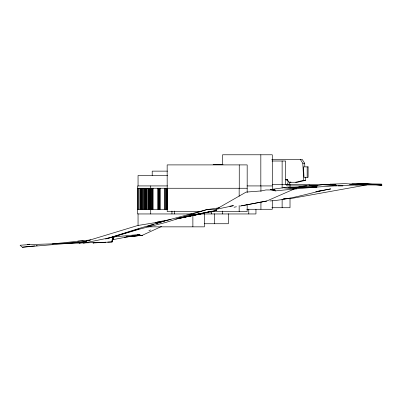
<?xml version="1.0" encoding="UTF-8"?>
<svg xmlns="http://www.w3.org/2000/svg" width="402" height="402" viewBox="0 0 402 402"><rect width="100%" height="100%" fill="white"/><g stroke="black" fill="none" stroke-linecap="round" stroke-linejoin="round"><path stroke-width="0.6" d="M272.295 200.673L272.29 209.281L246.733 209.281M272.295 189.613L272.295 154.78L222.537 154.78L222.537 164.745M112.379 238.818L112.62 236.999L112.258 242.044L27.577 244.632L29.552 244.205L28.019 244.667L20.1 245.255L22.351 247.22L84.33 241.994M107.701 242.11L111.972 241.853L112.233 239.522M112.364 238.351L112.495 237.185L139.685 229.095L165.679 222.482L206.638 209.668L219.437 207.764M111.972 241.853L112.218 240.034M112.133 237.054L113.987 236.748L113.409 239.567L112.173 239.667M113.987 236.748L113.409 239.567L140.012 234.451L113.902 236.909M105.545 239.034L138.248 228.688L165.91 220.618L206.638 209.668L215.944 209.367L246.13 192.091L261.491 190.915L265.908 189.955L274.988 189.965L275.244 190.92C310.666 187.292 346.258 184.071 381.9 185.136L381.649 184.071L367.036 183.85L349.338 184.322M161.534 226.472L142.343 235.286L124.429 237.215M241.446 205.839L266.752 201.01L294.646 188.809M296.922 187.814L299.199 186.819L309.063 185.141L316.515 186.041L316.866 187.005L296.254 187.94L283.45 187.744L270.451 189.543L275.244 190.92M155.242 222.869L157.509 221.924L171.056 219.482M148.881 230.642L150.634 229.964M105.872 242.22L93.063 242.984L94.249 242.607M93.063 242.984L94.249 242.622M107.284 238.627L139.082 228.874M146.851 226.492L154.046 224.396M79.119 243.305L137.806 225.497L164.81 221.085M156.448 223.718L158.252 223.216M159.453 222.879L161.257 222.371M315.922 191.679L330.735 188.91C310.354 192.563 290.646 199.653 269.842 200.945M295.641 182.272L303.686 180.312L305.545 180.312L305.379 177.116M305.545 180.312L297.495 182.272L289.118 182.272L287.179 179.508M202.377 213.633L192.608 215.583L201.161 213.683M210.326 211.658L211.547 211.392M179.588 218.256L191.699 215.608M179.724 218.301L192 215.703L178.448 218.145M215.944 209.367L233.451 205.683L229.793 206.226M192.608 215.578L201.734 213.693M210.256 211.934L211.472 211.683M83.33 243.18L112.495 237.185M178.001 218.296L216.768 210.387L189.659 215.633L213.08 211.196M175.709 218.984L192 215.703M210.311 212.05L211.532 211.809M233.994 207.231L236.456 206.764M240.094 206.075L266.752 201.01M289.912 198.724L366.845 184.895L365.403 183.865M315.148 185.95L322.449 184.654L335.951 184.835L336.313 185.83L322.449 184.654M315.922 191.638L320.223 190.89M86.797 241.275L80.616 242.305L58.828 243.567M89.726 240.341L86.626 240.703L89.721 240.401M137.529 234.743L140.012 234.451M22.351 247.22L34.793 245.843M36.039 245.707L37.28 245.567M52.21 243.919L90.767 239.924M126.866 236.788L142.343 235.286L126.806 236.683M283.41 198.965L285.264 198.809M286.5 198.709L288.973 198.503L283.395 198.849M316.515 186.041L288.144 187.674L316.866 187.005L315.665 186.719M353.494 184.392L363.865 183.865L381.9 185.136L367.036 183.85L351.825 184.071L363.865 183.865L363.936 184.814L355.368 184.845M333.514 185.086L330.148 184.191L344.841 183.624L363.936 184.814M77.712 241.099L83.194 240.904M271.672 159.393L302.178 159.393L304.666 163.262L304.832 166.458M271.973 161.011L285.666 161.011L285.666 184.367M300.319 159.393L302.806 163.262L304.666 163.262M213.08 164.564L223.095 164.564M167.528 171.131L152.207 171.131L152.207 175.513M167.614 175.463L138.052 175.463L138.052 186.116M285.646 179.508L287.721 179.508M272.169 184.367L329.735 184.367M167.579 185.925L137.66 185.925L137.66 213.954L191.849 213.954M247.019 185.925L272.295 185.925M306.726 185.925L286.832 185.925L286.832 184.367M312.324 185.925L317.922 185.925M337.821 185.925L342.986 185.925M137.66 188.262L247.175 188.262M271.837 207.723L290.018 207.723L290.018 197.89M137.66 209.281L167.579 209.281M200.99 211.618L167.197 211.618L167.162 164.9L247.175 164.9L247.175 192.563M207.874 211.618L247.175 211.618L247.175 204.241M198.347 213.954L255.953 213.954L255.953 209.281M204.266 223.738L228.376 223.738L228.376 213.718M148.021 226.849L204.427 226.849L204.427 213.693M283.45 187.744L296.44 188.834L296.254 187.94M270.451 189.543L274.988 189.965M330.148 184.191L335.951 184.835M309.063 185.141L313.861 186.287M335.193 185.533L336.313 185.83M290.731 181.925L290.978 182.272M302.806 163.262L303.686 180.312M307.178 166.865L307.178 177.347M290.018 184.367L290.018 188.056M282.129 161.011L282.129 188.056M282.129 199.121L282.129 207.723M260.928 185.925L260.928 191.458M260.928 201.904L260.928 209.281M260.828 154.78L260.828 185.925M248.778 209.281L248.778 213.954M239.255 164.9L239.255 188.262M239.16 188.262L239.16 196.251M239.16 205.472L239.16 211.618M222.542 211.035L222.542 213.954M214.306 213.718L214.306 223.738M211.678 211.035L211.678 213.954M192.875 214.944L192.875 226.849M174.503 211.035L174.503 213.954M171.95 211.035L171.95 213.954M167.423 188.262L167.423 209.281M166.599 188.262L166.599 209.281M166.292 188.262L166.292 209.281M165.865 188.262L165.865 209.281M165.041 188.262L165.041 209.281M164.735 188.262L164.735 209.281M160.262 188.262L160.262 209.281M159.438 188.262L159.438 209.281M159.132 188.262L159.132 209.281M158.986 188.262L158.986 209.281M158.679 188.262L158.679 209.281M158.162 188.262L158.162 209.281M157.855 188.262L157.855 209.281M153.107 188.262L153.107 209.281M152.283 188.262L152.283 209.281M151.976 188.262L151.976 209.281M151.549 188.262L151.549 209.281M150.725 185.925L150.725 213.954M150.418 188.262L150.418 209.281M149.745 188.262L149.745 209.281M149.499 188.262L149.499 209.281M148.705 188.262L148.705 209.281M148.464 188.262L148.464 209.281M147.549 188.262L147.549 209.281M146.509 188.262L146.509 209.281M146.268 188.262L146.227 209.281M145.403 188.262L145.403 209.281M145.353 188.262L145.353 209.281M144.313 188.262L144.313 209.281M144.072 188.262L144.072 209.281M143.318 188.262L143.318 209.281M142.283 188.262L142.283 209.281M142.037 188.262L142.037 209.281M141.288 188.262L141.288 209.281M141.042 188.262L141.042 209.281M140.248 188.262L140.248 209.281M140.007 188.262L140.007 209.281M138.79 188.262L138.79 209.281M138.052 213.693L138.052 225.597M137.966 188.262L137.966 209.281M286.546 179.885A2.553 2.543 -90 0 1 287.737 179.734M289.958 181.85A2.553 2.543 -90 0 1 288.113 184.734M285.651 179.719A2.553 2.543 -90 0 1 286.259 184.734M308.098 166.865L303.465 166.865L304.002 177.347L308.098 177.347L308.098 166.865"/></g></svg>
